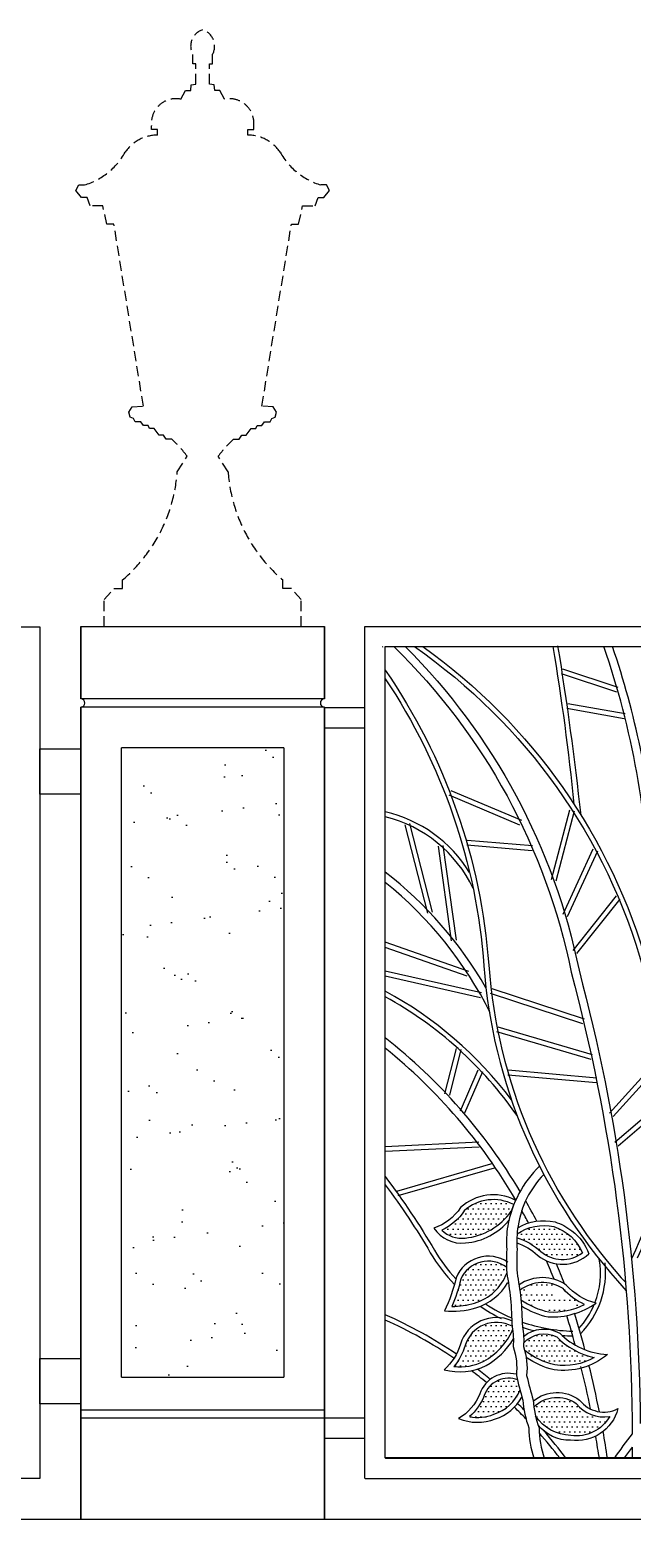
# Model space of a CAD drawing. Extents: x -51224 to -13975, y -20628 to 9094.
# Drawn here: x -43449 to -42707, y -13035 to -11200 of the extents above; entities that cross this region are included whole.
import ezdxf

# ---------------------------------------------------------------- set-up
doc = ezdxf.new("R2010")
doc.units = 0
doc.header["$LTSCALE"] = 5
doc.header["$MEASUREMENT"] = 0
doc.linetypes.add('HIDDEN', pattern=[0.375, 0.25, -0.125])
doc.layers.get('0').update_dxf_attribs({"linetype": 'CONTINUOUS'})
for name, color, linetype in [('0-BCA', 33, 'CONTINUOUS'), ('0-HATCH', 8, 'CONTINUOUS'), ('0-T_BLOCK', 7, 'CONTINUOUS'), ('1', 8, 'CONTINUOUS'), ('2', 2, 'CONTINUOUS'), ('4', 4, 'CONTINUOUS'), ('5', 5, 'CONTINUOUS')]:
    doc.layers.add(name, color=color, linetype=linetype)
pattern_1 = [(0, (-24336.928, -16433.38), (3.125, 6.25), [0, -6.25])]

msp = doc.modelspace()

# ---------------------------------------------------------------- hatches: boundary and pattern name
at = {"layer": '0-HATCH'}
h = msp.add_hatch(dxfattribs=at)
h.set_pattern_fill('AR-SAND', color=2, scale=50, style=0)
h.paths.add_polyline_path([(-43336, -12859.7), (-43136, -12859.7), (-43136, -12084.1), (-43336, -12084.1)])
at = {"layer": '0-T_BLOCK'}
h = msp.add_hatch(dxfattribs=at)
h.set_pattern_fill('DOTS', color=2, scale=100, style=0)
h.set_pattern_definition(pattern_1)
h.paths.add_polyline_path([(-42909.6, -12651.4, 0.038092), (-42914, -12655.2, -0.126461), (-42940.7, -12678.2, 0.156014), (-42920.4, -12688.3, 0.054354), (-42912.6, -12688.3, 0.033864), (-42902, -12686.5, 0.180756), (-42855.5, -12655, -0.005103), (-42854.6, -12652.3), (-42852.9, -12647.3, 0.10595), (-42874.2, -12641.1, 0.177482)])
at = {"layer": '1'}
h = msp.add_hatch(dxfattribs=at)
h.set_pattern_fill('DOTS', color=2, scale=100, style=0)
h.set_pattern_definition(pattern_1)
h.paths.add_polyline_path([(-42799.7, -12675.5, 0.036331), (-42806.9, -12673.5, 0.189795), (-42848.5, -12683.1), (-42848.7, -12687.9, -0.064744), (-42831.4, -12695.7, -0.059603), (-42814.5, -12708.3, 0.307316), (-42768.2, -12706.6, 0.204853)])
h = msp.add_hatch(dxfattribs=at)
h.set_pattern_fill('DOTS', color=2, scale=100, style=0)
h.set_pattern_definition(pattern_1)
h.paths.add_polyline_path([(-42918, -12739, -0.048306), (-42929, -12772.5, 0.074583), (-42901, -12768.4, 0.23813), (-42861.4, -12731.4, 0.000117), (-42861.4, -12731.2, -0.003517), (-42861.6, -12724.3, 0.489687)])
h = msp.add_hatch(dxfattribs=at)
h.set_pattern_fill('DOTS', color=2, scale=100, style=0)
h.set_pattern_definition(pattern_1)
edge = h.paths.add_edge_path()
edge.add_arc((-42817.2, -12788.4), 45.4, 59.4751, 128.0766, ccw=False)
edge.add_arc((-42817.5, -12788.8), 45.9, 37.7249, 59.4751, ccw=False)
edge.add_arc((-42735.3, -12700.6), 75.6, 232.6824, 245.6539)
edge.add_arc((-42802.1, -12708.5), 70.6, 259.4546, 300.3116, ccw=False)
edge.add_arc((-42790.1, -12688.2), 93.2, 234.7879, 254.4852, ccw=False)
edge.add_arc((-43113.9, -12791.4), 271.4, 5.7198, 8.198)
edge = h.paths.add_edge_path()
edge.add_line((-42840.5, -12817.8), (-42839.4, -12826.5))
edge.add_arc((-42790.3, -12772.8), 72.8, 227.5651, 300.3986)
edge.add_arc((-42733, -12743.4), 94.3, 227.1369, 257.4766, ccw=False)
edge.add_arc((-42816.1, -12838.3), 31.9, 53.7205, 139.9524)
edge = h.paths.add_edge_path()
edge.add_line((-42854.8, -12797), (-42854.1, -12801.4))
edge.add_arc((-42920.9, -12775), 71.8, 265.5635, 338.4359, ccw=False)
edge.add_arc((-42980.5, -12801.1), 70.6, 319.8737, 339.0615)
edge.add_arc((-42873.9, -12833.5), 41.2, 62.3999, 169.9896, ccw=False)
edge = h.paths.add_edge_path()
edge.add_line((-42847.6, -12863), (-42845, -12875.4))
edge.add_arc((-42896.8, -12852.7), 56.6, 259.3863, 336.3732, ccw=False)
edge.add_arc((-42950.7, -12858.3), 66.2, 311.0197, 338.8433)
edge.add_arc((-42858.2, -12894.1), 32.9, 71.1785, 158.8433, ccw=False)
edge = h.paths.add_edge_path()
edge.add_arc((-42799.8, -12924.2), 39.6, 40.563, 135.1897, ccw=False)
edge.add_arc((-42745, -12877.3), 32.5, 220.563, 288.8551)
edge.add_arc((-42780, -12876.6), 55.2, 213.9508, 325.3499, ccw=False)
edge.add_line((-42825.8, -12907.5), (-42827.9, -12896.3))

# ---------------------------------------------------------------- linework, layer by layer
at = {"color": 3}
for p, q in [((-43036, -12984.1), (-43036, -11934.6)), ((-43036, -11934.6), (-42385.9, -11934.6)), ((-43011, -12959.1), (-43011, -11959.6)), ((-43011, -11959.6), (-42385.9, -11959.6)), ((-43086, -12034.6), (-43036, -12034.6)), ((-43086, -12059.6), (-43036, -12059.6))]:
    msp.add_line(p, q, dxfattribs=at)
at = {"color": 3, "elevation": 0}
for points in [[(-44636, -11935.1), (-43436.5, -11935.1), (-43436.5, -12984.6), (-44636, -12984.6)], [(-43436.5, -12085.5), (-43386, -12085.5), (-43386, -12141.4), (-43436.5, -12141.4)], [(-43436.5, -12836.6), (-43386, -12836.6), (-43386, -12892.5), (-43436.5, -12892.5)]]:
    msp.add_lwpolyline(points, close=True, dxfattribs=at)
at = {"color": 3}
msp.add_lwpolyline([(-43011, -11959.6), (-41760.8, -11959.6), (-41760.8, -12959.1), (-43011, -12959.1)], close=True, dxfattribs=at)
at = {"layer": '0-BCA'}
for p, q in [((-43386, -11934.6), (-43086, -11934.6)), ((-43386, -12024.1), (-43386, -11934.6)), ((-43386, -11934.6), (-43386, -12024.1)), ((-43086, -11934.6), (-43086, -12024.1)), ((-43086, -12024.1), (-43086, -11934.6)), ((-43386, -12034.1), (-43386, -13034.6)), ((-43386, -13034.6), (-43386, -12034.1)), ((-43086, -12034.1), (-43086, -13034.6)), ((-43086, -13034.6), (-43086, -12034.1))]:
    msp.add_line(p, q, dxfattribs=at)
for centre, start, end in [((-43386, -12029.1), 270, 90), ((-43086, -12029.1), 90, 270)]:
    msp.add_arc(centre, 5, start, end, dxfattribs=at)
at = {"layer": '0-T_BLOCK'}
for centre in [(-43010.5, -12959.1), (-43035.5, -12984.1)]:
    msp.add_arc(centre, 0.5, 180, 270, dxfattribs=at)
at = {"layer": '1', "linetype": 'HIDDEN', "ltscale": 10}
msp.add_line((-43357.4, -11934.6), (-43114.6, -11934.6), dxfattribs=at)
at = {"layer": '1'}
for p, q in [((-42725.8, -12015.5), (-42793.9, -11993.2)), ((-42723.9, -12009.8), (-42792.1, -11987.5)), ((-42716.5, -12048.6), (-42787.2, -12035.9)), ((-42715.5, -12042.6), (-42786.1, -12030)), ((-42845.2, -12179.5), (-42932.3, -12142.6)), ((-42842.9, -12174), (-42930, -12137.1)), ((-42806.3, -12246.7), (-42783.5, -12160.6)), ((-42800.5, -12248.3), (-42777.7, -12162.1)), ((-42987, -12179.2), (-42958.9, -12288.1)), ((-42981.2, -12177.7), (-42953.1, -12286.6)), ((-42829.5, -12205.1), (-42910.2, -12198.3)), ((-42929.2, -12322.2), (-42945.5, -12205.4)), ((-42923.3, -12321.4), (-42939.6, -12204.5)), ((-42830, -12211.1), (-42910.7, -12204.3)), ((-42791.9, -12289.4), (-42754.7, -12208.8)), ((-42786.4, -12291.9), (-42749.2, -12211.3)), ((-42779.6, -12333.8), (-42726.2, -12266.8)), ((-42774.9, -12337.5), (-42721.5, -12270.6)), ((-42908.2, -12359.9), (-43011, -12323.7)), ((-42910.2, -12365.6), (-43011, -12330.1)), ((-42892.4, -12386.3), (-43011, -12359.4)), ((-42893.7, -12392.2), (-43011, -12365.6)), ((-42765.7, -12418.6), (-42879.4, -12381.1)), ((-42767.6, -12424.3), (-42881.3, -12386.8)), ((-42757.5, -12468.4), (-42873.6, -12434.3)), ((-42755.8, -12462.7), (-42871.9, -12428.6)), ((-42923.7, -12454.6), (-42937.9, -12510.6)), ((-42917.9, -12456), (-42932, -12512.1)), ((-42734.6, -12534.4), (-42668.4, -12461)), ((-42730.2, -12538.4), (-42664, -12465)), ((-42918.3, -12531.7), (-42896.4, -12480.8)), ((-42912.8, -12534.1), (-42890.9, -12483.1)), ((-42750.9, -12497.2), (-42860.1, -12487.5)), ((-42750.4, -12491.3), (-42859.5, -12481.5)), ((-42728.1, -12570.3), (-42664.8, -12515.8)), ((-42724.2, -12574.8), (-42660.8, -12520.3)), ((-42895.8, -12570.3), (-43011, -12575.8)), ((-42895.5, -12576.3), (-43011, -12581.8)), ((-42996.8, -12630.3), (-42878.2, -12595.8)), ((-42995.1, -12636), (-42876.5, -12601.6))]:
    msp.add_line(p, q, dxfattribs=at)
at = {"layer": '1', "color": 1}
for p, q in [((-43386, -12899.7), (-43086, -12899.7)), ((-43386, -12909.7), (-43086, -12909.7))]:
    msp.add_line(p, q, dxfattribs=at)
at = {"layer": '1', "color": 4}
msp.add_line((-42706.9, -12946), (-42706.9, -12959.1), dxfattribs=at)
at = {"layer": '1', "linetype": 'HIDDEN', "ltscale": 10}
for points in [[(-43357.4, -11934.6), (-43357.4, -11901.7), (-43345.3, -11887.9), (-43334.9, -11887.9), (-43334.9, -11877.5, 0.202293), (-43267.3, -11744.1), (-43255.1, -11725.1, 0.051076), (-43274.1, -11703.9), (-43281, -11703.9), (-43284.2, -11699.1), (-43289.4, -11699.1), (-43295.8, -11690.7), (-43301.6, -11690.7), (-43303.2, -11687), (-43309, -11687), (-43312.2, -11682.8), (-43319, -11682.8), (-43321.1, -11678.6), (-43325.4, -11677), (-43326.9, -11670.6), (-43322.7, -11664.3), (-43309, -11663.3), (-43345.3, -11439.3), (-43353.9, -11439.3), (-43359.1, -11416.7), (-43374.7, -11416.7), (-43378.2, -11406.4), (-43385.1, -11406.4), (-43392.1, -11397.7), (-43388.6, -11390.8), (-43381.7, -11390.8, 0.198146), (-43331.6, -11350.6, -0.248993), (-43291.8, -11329.4), (-43291.8, -11322.4), (-43298.9, -11322.4), (-43298.9, -11317.9, -0.513023), (-43262.9, -11285.2), (-43257.2, -11274.3), (-43250.7, -11274.3), (-43250.1, -11267.3), (-43244.3, -11266.6), (-43244.3, -11241.6), (-43248.2, -11241.6), (-43248.2, -11230.1, -0.468725), (-43236, -11199.6, 3.564488)], [(-43114.6, -11934.6), (-43114.6, -11901.7), (-43126.7, -11887.9), (-43137.1, -11887.9), (-43137.1, -11877.5, -0.202293), (-43204.7, -11744.1), (-43216.9, -11725.1, -0.051076), (-43197.9, -11703.9), (-43191, -11703.9), (-43187.8, -11699.1), (-43182.5, -11699.1), (-43176.2, -11690.7), (-43170.4, -11690.7), (-43168.8, -11687), (-43163, -11687), (-43159.8, -11682.8), (-43153, -11682.8), (-43150.8, -11678.6), (-43146.6, -11677), (-43145, -11670.6), (-43149.3, -11664.3), (-43163, -11663.3), (-43126.7, -11439.3), (-43118, -11439.3), (-43112.8, -11416.7), (-43097.2, -11416.7), (-43093.8, -11406.4), (-43086.8, -11406.4), (-43079.9, -11397.7), (-43083.4, -11390.8), (-43090.3, -11390.8, -0.198146), (-43140.4, -11350.6, 0.248993), (-43180.2, -11329.4), (-43180.2, -11322.4), (-43173.1, -11322.4), (-43173.1, -11317.9, 0.513023), (-43209, -11285.2), (-43214.8, -11274.3), (-43221.2, -11274.3), (-43221.9, -11267.3), (-43227.6, -11266.6), (-43227.6, -11241.6), (-43223.8, -11241.6), (-43223.8, -11230.1, 0.468725), (-43236, -11199.6, -3.564488)]]:
    msp.add_lwpolyline(points, format="xyb", dxfattribs=at)
at = {"layer": '1', "color": 4}
for points in [[(-43000.5, -11959.6, -0.150811), (-42782, -12360.6, -0.065193), (-42706.9, -12929.4, -0.065193)], [(-42986.3, -11959.6, -0.147388), (-42772.3, -12358.4, -0.063736), (-42696.9, -12916.8, -0.063736)], [(-42975.1, -11959.6, -0.174235), (-42693.2, -12356, -0.208179), (-42707.6, -12713.7, -0.208179)], [(-42964.7, -11959.6, -0.171094), (-42687.5, -12354.1, -0.205998), (-42700.7, -12713.1, -0.205998)], [(-43011, -11988.5, -0.133125), (-42883.5, -12352.2, 0.165242), (-42720.2, -12737.1)], [(-43011, -11999.2, -0.130059), (-42889.5, -12352.7, 0.165243), (-42724.7, -12741.1)], [(-42844.8, -12630.8, 0.091424), (-43011, -12441.6)], [(-42850.2, -12641.4, 0.090844), (-43011, -12454.4)], [(-42820.9, -12599.8, 0.157299), (-42860.1, -12673.3, 0.058651), (-42861.4, -12702.2, 0.014697), (-42861.4, -12731.2, -0.015354), (-42856.6, -12762.8, -0.010415), (-42854.8, -12797.5, -0.071318), (-42853.5, -12822, -0.112487), (-42849.5, -12857.6, 0.007782), (-42841.6, -12887.8, 0.067424), (-42834.1, -12922.1, 0.073523), (-42828, -12959.6)], [(-43011, -12612.6, -0.028671), (-42950.3, -12703.3, 0.054369), (-42924.1, -12738.5, 0.054369)], [(-43011, -12622.6, -0.02656), (-42955.5, -12706.3, 0.059051), (-42925.8, -12745.4, 0.059051)], [(-42815.7, -12610, 0.156748), (-42847.4, -12673.3, 0.058651), (-42848.7, -12702.2, 0.014697), (-42848.7, -12731.2, -0.015354), (-42843.9, -12762.8, -0.010415), (-42842.1, -12797.5, -0.071318), (-42840.8, -12822, -0.112487), (-42836.8, -12857.6, 0.007782), (-42828.9, -12887.8, 0.067424), (-42821.4, -12922.1, 0.073523), (-42815.3, -12959.6)], [(-42850.8, -12641.4, 0.312643), (-42918.2, -12650.7, -0.164509), (-42951.1, -12676.1, 0.279095), (-42912.1, -12694.3, 0.205451), (-42858, -12665.7, 2.951473)], [(-42855.5, -12655), (-42852.8, -12647.1, 0.313479), (-42913.6, -12654.6, -0.131146), (-42941.3, -12678.5, 0.223388), (-42912.6, -12688.3, 0.216081), (-42855.8, -12655.3)], [(-42824.4, -12667.5, 0.010283), (-42838, -12642.4, 0.010283)], [(-42834.5, -12669.8, 0.006383), (-42842.8, -12654.4, 0.006383)], [(-42848.5, -12683.1, -0.206182), (-42803.3, -12674.2, -0.222597), (-42768.2, -12706.6, -0.089432)], [(-42847.7, -12675.5, -0.187596), (-42801.8, -12668.4, -0.090608), (-42781.1, -12679.4, 2.189733)], [(-42781.1, -12679.4, -0.140702), (-42760, -12707.5, -0.140702)], [(-42849, -12694.1, -0.111431), (-42823.4, -12709.3, 0.385382), (-42760, -12707.5, 0.385382)], [(-42848.7, -12687.9, -0.116422), (-42819.4, -12704.8, 0.347577), (-42768.2, -12706.6, 0.347577)], [(-42860.1, -12717.9, 0.474677), (-42923.8, -12737.2, -0.061522), (-42938.2, -12778.1, 0.097386), (-42899.3, -12774.1, 0.196314), (-42860.1, -12743.1, 2.951473)], [(-42803.1, -12739, 0.00894), (-42812.3, -12716.3, 0.00894)], [(-42752.7, -12768, 0.136221), (-42747.3, -12714.4)], [(-42861.6, -12724.3, 0.489687), (-42918, -12739, -0.048306), (-42929, -12772.5, 0.074583), (-42901, -12768.4, 0.23813), (-42861.4, -12731.4, 0.196463)], [(-42790.2, -12744.6, 0.009509), (-42799.9, -12720.1, 0.009509)], [(-42770.4, -12806.1, 0.222034), (-42740.1, -12718.8, 1.559764)], [(-42843.3, -12771.9, 0.090465), (-42810.3, -12785.3, 0.167574), (-42751.2, -12768.4, -0.158491), (-42788, -12746.1, 0.31014), (-42846.2, -12745.9, 0.321507)], [(-42843.8, -12764.3, 0.101386), (-42809.6, -12779.3, 0.129701), (-42765.5, -12770, -0.109915), (-42792, -12750.6, 0.323746), (-42845.2, -12752.7, 0.305746)], [(-42887.5, -12769.4, 0.045318), (-42855.2, -12786.7, 0.045318)], [(-42772.5, -12799.7, 0.088172), (-42753.5, -12770)], [(-42855.1, -12790.2, 0.450681), (-42918.3, -12818.8, -0.148254), (-42938.6, -12850.4, 0.187658), (-42886.7, -12845.3, 0.132224), (-42853.2, -12812.6, 0.497796)], [(-42893.9, -12772.3, 0.035559), (-42868.4, -12787.3, 0.035559)], [(-42776.9, -12820.1, 0.007854), (-42787.5, -12783.7, 0.007854)], [(-42765, -12825.8, 0.009672), (-42778, -12780.6, 0.009672)], [(-42854.8, -12797, 0.472912), (-42912.6, -12820.5, -0.105823), (-42926.5, -12846.6, 0.145286), (-42889.6, -12840, 0.159444), (-42854.1, -12801.4, 0.12411)], [(-42842.3, -12791.7, 0.078817), (-42779.9, -12802.9)], [(-42842, -12798.2, 0.017636), (-42827.9, -12802.3, 0.017636)], [(-42840.6, -12809.5, -0.311484), (-42796.1, -12805.3, 0.188383), (-42737.4, -12831.7, -0.215235), (-42803.1, -12850.5, -0.094051), (-42837.4, -12835.4)], [(-42840.5, -12817.8, -0.348834), (-42799.7, -12810.1, 0.142619), (-42753.5, -12835.5, -0.164545), (-42802, -12844.6, -0.111348), (-42839.4, -12826.5, -0.105573)], [(-42793.1, -12808.2, 0.015696), (-42780, -12808.9)], [(-42747.2, -12902.2, 0.012097), (-42760.1, -12844.8, 0.012097)], [(-42849.4, -12856.1, 0.393332), (-42894.6, -12880.2, -0.170741), (-42920.6, -12910.5, 0.19603), (-42875.3, -12911.1, 0.189489), (-42842.6, -12884.3, 0.189489)], [(-42847.6, -12863, 0.426444), (-42889, -12882.2, -0.122003), (-42907.3, -12908.3, 0.14191), (-42877.4, -12905.4, 0.223667), (-42845, -12875.4, 0.195523)], [(-42758, -12898.9, 0.011142), (-42769.9, -12846.5, 0.011142)], [(-42828.8, -12889, -0.345455), (-42771.5, -12887.9, 0.363771), (-42724.3, -12898.4, -0.384388), (-42782.8, -12937.3, -0.235997), (-42822.6, -12918.6)], [(-42827.9, -12896.3, -0.367571), (-42775.8, -12892.2, 0.271394), (-42734.5, -12908, -0.31487), (-42782.4, -12931.3, -0.248649), (-42825.8, -12907.5, -0.283444)], [(-42747.1, -12960.8, 0.005971), (-42751.7, -12932.4, 0.005971)], [(-42737.2, -12959.3, 0.006823), (-42742.6, -12926.6, 0.006823)]]:
    msp.add_lwpolyline(points, format="xyb", dxfattribs=at)
for points in [[(-42724.7, -12741.1), (-42714.1, -12753.1)], [(-42720.2, -12737.1), (-42715, -12742.7)]]:
    msp.add_lwpolyline(points, dxfattribs=at)
at = {"layer": '1'}
msp.add_arc((-43014.1, -11960.1), 0.5, 90, 180, dxfattribs=at)
at = {"layer": '1', "color": 4}
for centre, radius, start, end in [((-45558.2, -12423.7), 2792.9, 5.5462, 9.5655), ((-46685.7, -12593.5), 3939, 6.2128, 9.2746), ((-43721.2, -12298), 1036.4, 1.3009, 19.0566), ((-43721.2, -12298), 1046.4, 4.6013, 18.8676), ((-43048.6, -12325.3), 166.4, 31.754, 76.9344), ((-43049.5, -12327.2), 162.5, 25.4214, 76.2907), ((-43318.5, -12630), 498.8, 30.0893, 51.9402), ((-43318.9, -12630.4), 489.4, 26.6701, 51.0102), ((-43238.7, -12805.7), 479.1, 36.8858, 61.6269), ((-43243, -12811.9), 480.6, 34.8349, 61.1384), ((-43239.4, -13299.3), 564.8, 55.9695, 66.152), ((-43239.4, -13299.3), 558.8, 55.9303, 65.8797), ((-43239.4, -13299.3), 558.8, 50.789, 53.2344), ((-43239.4, -13299.3), 564.8, 50.6875, 52.7486), ((-43239.4, -13299.3), 558.8, 44.038, 46.1016), ((-43239.4, -13299.3), 564.8, 45.0165, 46.1264), ((-43239.4, -13299.3), 558.8, 37.4926, 41.5457), ((-43239.4, -13299.3), 564.8, 36.9636, 41.3924), ((-42122.9, -13381), 738.2, 142.2851, 145.1949), ((-42122.9, -13381), 728.2, 143.3201, 144.5978)]:
    msp.add_arc(centre, radius, start, end, dxfattribs=at)
at = {"layer": '2'}
for p, q in [((-43086, -12024.1), (-43386, -12024.1)), ((-43086, -12034.1), (-43386, -12034.1)), ((-43336, -12859.7, 0), (-43336, -12084.1)), ((-43136, -12084.1), (-43336, -12084.1)), ((-43136, -12084.1), (-43136, -12859.7, 0)), ((-43336, -12859.7, 0), (-43136, -12859.7, 0))]:
    msp.add_line(p, q, dxfattribs=at)
at = {"layer": '4'}
msp.add_line((-50370.1, -13034.6), (-42283.1, -13034.6), dxfattribs=at)
at = {"layer": '5', "color": 3}
for p, q in [((-43086, -12909.7), (-43036, -12909.7)), ((-43086, -12934.7), (-43036, -12934.7)), ((-43010.5, -12959.6), (-42385.9, -12959.6)), ((-43035.5, -12984.6), (-42385.9, -12984.6))]:
    msp.add_line(p, q, dxfattribs=at)
at = {"layer": '5'}
msp.add_line((-43124.1, -13034.6), (-37224.4, -13034.6), dxfattribs=at)

doc.saveas('drawing.dxf')
